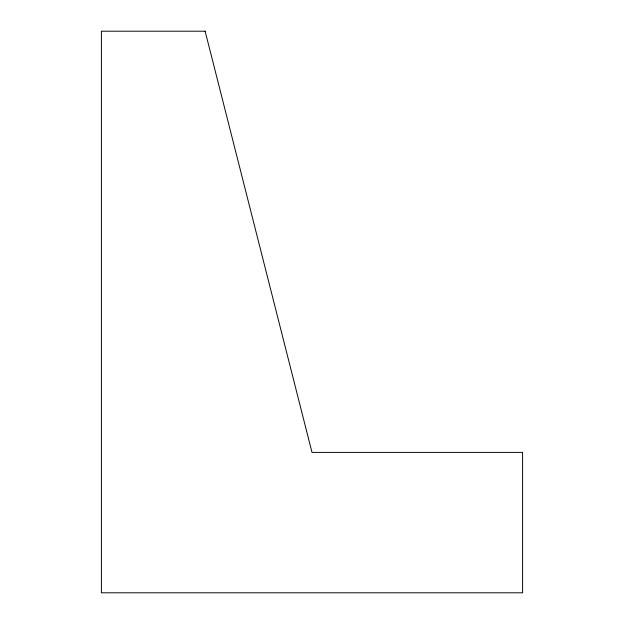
<?xml version="1.0" encoding="UTF-8"?>
<svg xmlns="http://www.w3.org/2000/svg" width="624" height="624" viewBox="0 0 624 624"><rect width="100%" height="100%" fill="white"/><g stroke="black" fill="none" stroke-linecap="round" stroke-linejoin="round"><path stroke-width="0.94" d="M205.132 31.2L101.4 31.2L101.4 592.8L522.6 592.8L522.6 452.4L312 452.4L205.132 31.2"/></g></svg>
